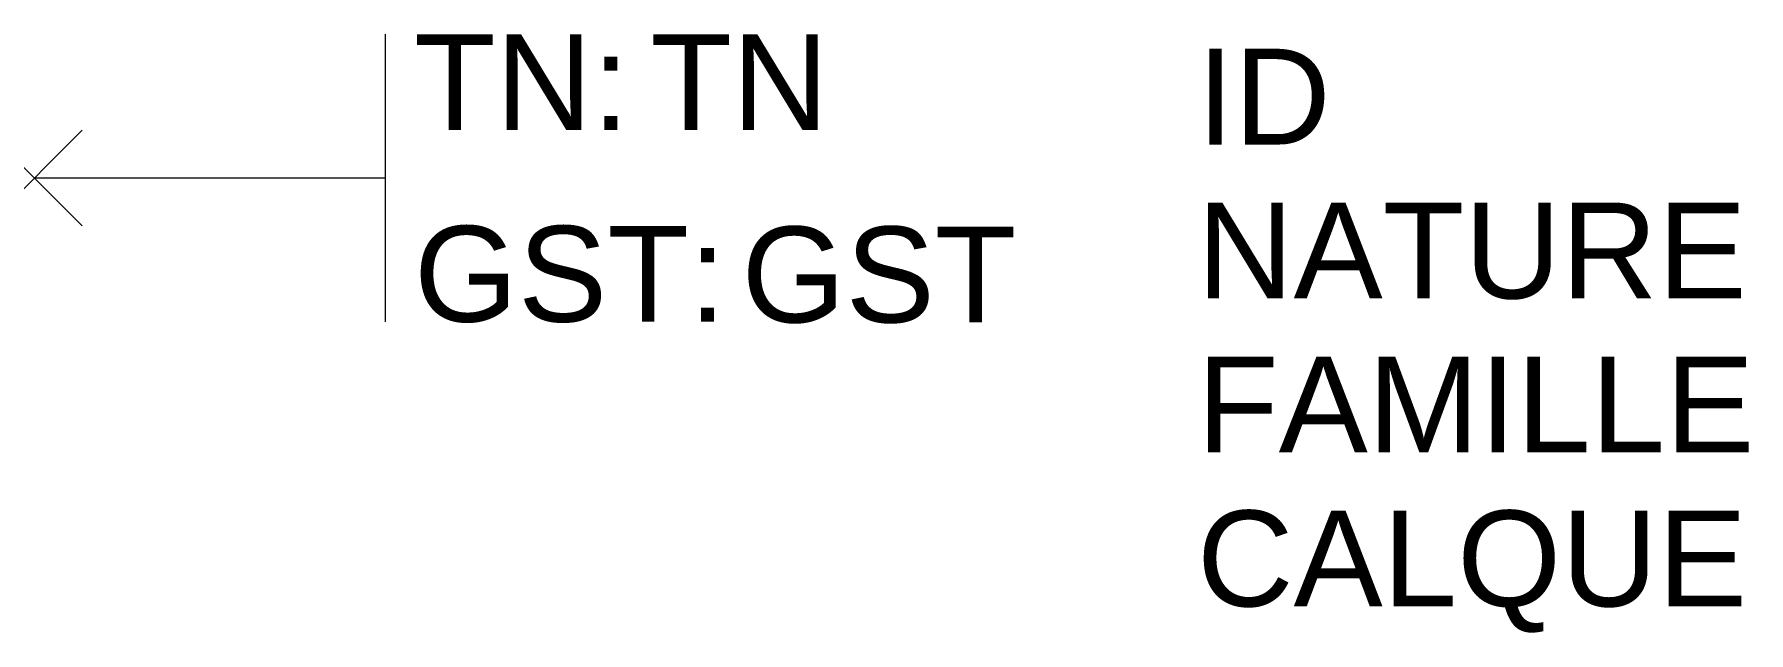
# Model space of a CAD drawing. Header units: metres. Extents: x 0 to 3.58, y -0.95 to 0.3.
import ezdxf
from ezdxf.enums import TextEntityAlignment as Align

# ---------------------------------------------------------------- set-up
doc = ezdxf.new("R2010")
doc.units = ezdxf.units.M
doc.header["$PDMODE"] = 3
doc.header["$PDSIZE"] = 0.1
doc.linetypes.add('Socle_Continu', pattern=[2.5, 2.5, 0])
doc.layers.add('EAUPL_SCI', color=5, linetype='Socle_Continu', lineweight=13, true_color=0x0000ff)
doc.styles.add('Reseaux', font='arial.ttf')
doc.styles.get("Standard").update_dxf_attribs({"font": 'arial.ttf'})

msp = doc.modelspace()

# ---------------------------------------------------------------- linework, layer by layer
at = {"layer": 'EAUPL_SCI', "linetype": 'Socle_Continu'}
msp.add_line((0.7333, 0), (0, 0), dxfattribs=at)
at = {"layer": 'EAUPL_SCI', "linetype": 'Socle_Continu', "flags": 128}
msp.add_lwpolyline([(0.7333, -0.3), (0.7333, 0.3)], dxfattribs=at)
at = {"layer": 'EAUPL_SCI', "linetype": 'Socle_Continu'}
msp.add_point((0, 0), dxfattribs=at)

# ---------------------------------------------------------------- texts
at = {"layer": 'EAUPL_SCI', "linetype": 'Socle_Continu', "char_height": 0.2, "attachment_point": 4}
for s, insert in [('TN:', (0.793, 0.2)), ('GST:', (0.793, -0.2013))]:
    msp.add_mtext_dynamic_manual_height_columns(s, width=0.462726, gutter_width=1, heights=[0], dxfattribs=dict(at, insert=insert))
at = {"layer": 'EAUPL_SCI', "linetype": 'Socle_Continu'}
for tag, p in [('TN', (1.2864, 0.2)), ('GST', (1.4772, -0.2013))]:
    msp.add_attdef(tag, text='00.00', height=0.2, dxfattribs=at).set_placement(p, align=Align.MIDDLE_LEFT)
at = {"layer": 'EAUPL_SCI', "linetype": 'Socle_Continu', "style": 'Reseaux', "flags": 9}
for tag, p, s in [('ID', (2.4283, 0.07), 'BP_0096'), ('NATURE', (2.4283, -0.2513), 'Point de mesure (TN/GST)')]:
    msp.add_attdef(tag, p, s, height=0.2, dxfattribs=at)
at = {"layer": 'EAUPL_SCI', "linetype": 'Socle_Continu', "flags": 9}
for tag, p, s in [('FAMILLE', (2.4283, -0.5726), 'Eau pluviale'), ('CALQUE', (2.4283, -0.8939), 'EAUPL_SCI')]:
    msp.add_attdef(tag, p, s, height=0.2, dxfattribs=at)

doc.saveas('drawing.dxf')
